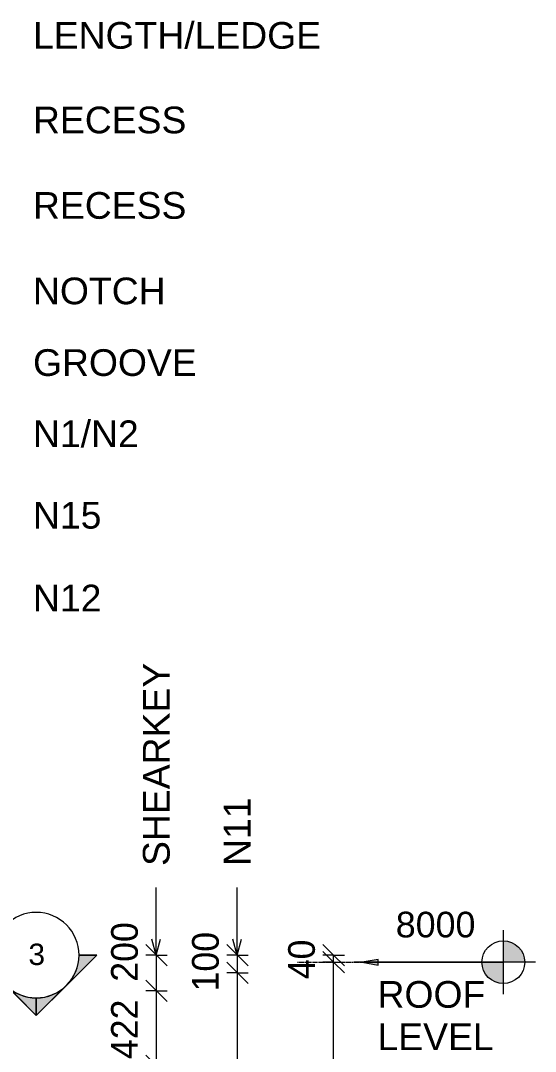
# Model space of a CAD drawing. Header units: millimetres. Extents: x 1002 to 19652, y -2551 to 13126.
# Drawn here: x 10408 to 13299, y 7159 to 12948 of the extents above; entities that cross this region are included whole.
import ezdxf

# ---------------------------------------------------------------- set-up
doc = ezdxf.new("R2010")
doc.units = ezdxf.units.MM
doc.linetypes.add('Hidden', pattern=[7.14, 4.76, -2.38])
for name, color, linetype, lineweight in [('A-ANNO-DIMS', 211, 'Continuous', 9), ('A-ANNO-DIMS-60', 211, 'Continuous', 9), ('A-DETL-HDLN', 90, 'Hidden', 18), ('G-ANNO-DIMS', 111, 'Continuous', 9), ('G-ANNO-SYMB', 111, 'Continuous', 9), ('G-ANNO-TEXT', 231, 'Continuous', 9)]:
    doc.layers.add(name, color=color, linetype=linetype, lineweight=lineweight)
doc.styles.add('Arial', font='arial.ttf', dxfattribs={"height": 120})
doc.styles.add('Arial_1', font='arial.ttf', dxfattribs={"height": 150})
doc.styles.add('Arial_2', font='arial.ttf', dxfattribs={"height": 144})
doc.styles.add('Nirmala UI Semilight', font='NirmalaS.ttf', dxfattribs={"height": 150})
doc.dimstyles.new('Arrow_Filled_-_2_5_NI_UI', dxfattribs={"dimscale": 304.8, "dimtxt": 157.104592, "dimasz": 0.393701, "dimexe": 0.19685, "dimexo": 0.0625, "dimgap": 0.19685, "dimtad": 1, "dimdec": 4, "dimzin": 0, "dimdsep": 46, "dimtxsty": 'Nirmala UI Semilight', "dimblk1": 'OBLIQUE', "dimblk2": 'OBLIQUE', "dimsah": 1, "dimcen": 0.09, "dimazin": 0, "dimtfac": 1, "dimtdec": 4, "dimtix": 1, "dimtmove": 2, "dimatfit": 3, "dimfxl": 0.19685, "dimfxlon": 1, "dimtvp": 1, "dimtolj": 1, "dimtzin": 0, "dimarcsym": 2})
doc.dimstyles.new('Arrow_Filled_-_2_5_NI_UI_1', dxfattribs={"dimscale": 304.8, "dimtxt": 157.104592, "dimasz": 0.393701, "dimexe": 0.19685, "dimexo": 0.0625, "dimgap": 0.19685, "dimtad": 1, "dimdec": 4, "dimzin": 0, "dimdsep": 46, "dimtxsty": 'Nirmala UI Semilight', "dimblk1": 'OBLIQUE', "dimblk2": 'OBLIQUE', "dimsah": 1, "dimcen": 0.09, "dimazin": 0, "dimtfac": 1, "dimtdec": 4, "dimtix": 1, "dimtmove": 0, "dimatfit": 3, "dimfxl": 0.19685, "dimfxlon": 1, "dimtvp": 1, "dimtolj": 1, "dimtzin": 0, "dimarcsym": 2})

# ---------------------------------------------------------------- blocks, each defined once
blk = doc.blocks.new('DIMBLOCK16-Elevation Front')
at = {"layer": 'A-ANNO-DIMS-60'}
for p, q in [((11171.6, 7500), (11111.6, 7560)), ((11171.6, 7500), (11111.6, 7500)), ((11171.6, 7077.5), (11171.6, 7500)), ((11171.6, 7500), (11231.6, 7440)), ((11171.6, 7500), (11231.6, 7500)), ((11171.6, 7077.5), (11111.6, 7137.5)), ((11171.6, 7077.5), (11111.6, 7077.5)), ((11171.6, 7077.5), (11231.6, 7017.5)), ((11171.6, 7077.5), (11231.6, 7077.5))]:
    blk.add_line(p, q, dxfattribs=at)
at = {"layer": 'A-ANNO-DIMS-60', "color": 0, "insert": (10915.8, 7115.9), "char_height": 150, "width": 414.756, "attachment_point": 1, "rotation": 90, "line_spacing_factor": 1.142579, "style": 'Nirmala UI Semilight'}
blk.add_mtext('422', dxfattribs=at)
blk = doc.blocks.new('_Oblique')
at = {"color": 0, "linetype": 'ByBlock', "lineweight": -2}
blk.add_line((-0.5, -0.5), (0.5, 0.5), dxfattribs=at)
blk = doc.blocks.new('DIMBLOCK17-Elevation Front')
at = {"layer": 'A-ANNO-DIMS-60'}
for p, q in [((11171.6, 7700), (11111.6, 7760)), ((11171.6, 7700), (11111.6, 7700)), ((11171.6, 7500), (11171.6, 7700)), ((11171.6, 7700), (11231.6, 7640)), ((11171.6, 7700), (11231.6, 7700)), ((11171.6, 7500), (11111.6, 7560)), ((11171.6, 7500), (11111.6, 7500)), ((11171.6, 7500), (11231.6, 7440)), ((11171.6, 7500), (11231.6, 7500))]:
    blk.add_line(p, q, dxfattribs=at)
at = {"layer": 'A-ANNO-DIMS-60', "color": 0, "insert": (10915.8, 7550.5), "char_height": 150, "width": 411.328, "attachment_point": 1, "rotation": 90, "line_spacing_factor": 1.142579, "style": 'Nirmala UI Semilight'}
blk.add_mtext('200', dxfattribs=at)
blk = doc.blocks.new('DIMBLOCK19-Elevation Front')
at = {"layer": 'A-ANNO-DIMS-60'}
for p, q in [((11626.2, 7600), (11566.2, 7660)), ((11626.2, 7600), (11566.2, 7600)), ((11626.2, -1295), (11626.2, 7600)), ((11626.2, 7600), (11686.2, 7540)), ((11626.2, 7600), (11686.2, 7600)), ((11626.2, -1295), (11566.2, -1235)), ((11626.2, -1295), (11566.2, -1295)), ((11626.2, -1295), (11686.2, -1355)), ((11626.2, -1295), (11686.2, -1295))]:
    blk.add_line(p, q, dxfattribs=at)
at = {"layer": 'A-ANNO-DIMS-60', "color": 0, "insert": (11370.5, 2382.7), "char_height": 150, "width": 1847.55, "attachment_point": 1, "rotation": 90, "line_spacing_factor": 1.142579, "style": 'Nirmala UI Semilight'}
blk.add_mtext('T8@200mm C/C', dxfattribs=at)
blk = doc.blocks.new('DIMBLOCK20-Elevation Front')
at = {"layer": 'A-ANNO-DIMS-60'}
for p, q in [((11626.2, 7700), (11566.2, 7760)), ((11626.2, 7700), (11566.2, 7700)), ((11626.2, 7600), (11626.2, 7700)), ((11626.2, 7700), (11686.2, 7640)), ((11626.2, 7700), (11686.2, 7700)), ((11626.2, 7600), (11566.2, 7660)), ((11626.2, 7600), (11566.2, 7600)), ((11626.2, 7600), (11686.2, 7540)), ((11626.2, 7600), (11686.2, 7600))]:
    blk.add_line(p, q, dxfattribs=at)
at = {"layer": 'A-ANNO-DIMS-60', "color": 0, "insert": (11370.5, 7495.8), "char_height": 150, "width": 370.196, "attachment_point": 1, "rotation": 90, "line_spacing_factor": 1.142579, "style": 'Nirmala UI Semilight'}
blk.add_mtext('100', dxfattribs=at)
blk = doc.blocks.new('Detail View - M_Section Head - Filled SHOP DWG-1002450-Elevation Front')
at = {"layer": 'G-ANNO-SYMB'}
h = blk.add_hatch(color=256, dxfattribs=at)
edge = h.paths.add_edge_path()
edge.add_line((10156.1, -435.2), (10255.6, -435.2))
edge.add_arc((10495.6, -435.2), 240, 180, 225)
edge.add_line((10325.8, -604.9), (10156.1, -435.2))
h = blk.add_hatch(color=256, dxfattribs=at)
edge = h.paths.add_edge_path()
edge.add_line((10835, -435.2), (10665.3, -604.9))
edge.add_arc((10495.6, -435.2), 240, 315, 360)
edge.add_line((10735.6, -435.2), (10835, -435.2))
h = blk.add_hatch(color=256, dxfattribs=at)
edge = h.paths.add_edge_path()
edge.add_line((10495.6, -774.6), (10325.8, -604.9))
edge.add_arc((10495.6, -435.2), 240, 225, 270)
edge.add_line((10495.6, -675.2), (10495.6, -774.6))
h = blk.add_hatch(color=256, dxfattribs=at)
edge = h.paths.add_edge_path()
edge.add_line((10495.6, -774.6), (10495.6, -675.2))
edge.add_arc((10495.6, -435.2), 240, 270, 315)
edge.add_line((10665.3, -604.9), (10495.6, -774.6))
for p, q in [((10495.6, -774.6), (10156.1, -435.2)), ((10255.6, -435.2), (10156.1, -435.2)), ((10156.1, -435.2), (10325.8, -604.9)), ((10255.6, -435.2), (10156.1, -435.2)), ((10495.6, -774.6), (10835, -435.2)), ((10665.3, -604.9), (10835, -435.2)), ((10735.6, -435.2), (10835, -435.2)), ((10835, -435.2), (10735.6, -435.2)), ((10325.8, -604.9), (10495.6, -774.6)), ((10495.6, -774.6), (10665.3, -604.9)), ((10495.6, -675.2), (10495.6, -774.6)), ((10495.6, -774.6), (10495.6, -675.2))]:
    blk.add_line(p, q, dxfattribs=at)
for start, end in [(360, 180), (180, 360), (180, 225), (315, 0), (225, 270), (270, 315)]:
    blk.add_arc((10495.6, -435.2), 240, start, end, dxfattribs=at)
blk = doc.blocks.new('Spot Elevations - M_Spot Elevation - Target Filled-10609-Elevation Front')
at = {"layer": 'G-ANNO-DIMS'}
h = blk.add_hatch(color=256, dxfattribs=at)
edge = h.paths.add_edge_path()
edge.add_line((13119.4, 7660), (13239.4, 7660))
edge.add_arc((13119.4, 7660), 120, 0, 90)
edge.add_line((13119.4, 7780), (13119.4, 7660))
h = blk.add_hatch(color=256, dxfattribs=at)
edge = h.paths.add_edge_path()
edge.add_line((13119.4, 7660), (12999.4, 7660))
edge.add_arc((13119.4, 7660), 120, 180, 270)
edge.add_line((13119.4, 7540), (13119.4, 7660))
for p, q in [((13119.4, 7480), (13119.4, 7840)), ((13299.4, 7660), (12279.4, 7660))]:
    blk.add_line(p, q, dxfattribs=at)
blk.add_circle((13119.4, 7660), 120, dxfattribs=at)
blk = doc.blocks.new('DIMBLOCK88-Elevation Front')
at = {"layer": 'A-ANNO-DIMS-60'}
for p, q in [((12166.2, 7660), (12106.2, 7720)), ((12166.2, 7660), (12106.2, 7660)), ((12166.2, 3660), (12166.2, 7660)), ((12166.2, 7660), (12226.2, 7600)), ((12166.2, 7660), (12226.2, 7660)), ((12166.2, 3660), (12106.2, 3720)), ((12166.2, 3660), (12106.2, 3660)), ((12166.2, 3660), (12226.2, 3600)), ((12166.2, 3660), (12226.2, 3660))]:
    blk.add_line(p, q, dxfattribs=at)
at = {"layer": 'A-ANNO-DIMS-60', "color": 0, "insert": (11910.5, 5430.1), "char_height": 150, "width": 551.866, "attachment_point": 1, "rotation": 90, "line_spacing_factor": 1.142579, "style": 'Nirmala UI Semilight'}
blk.add_mtext('4000', dxfattribs=at)
blk = doc.blocks.new('DIMBLOCK89-Elevation Front')
at = {"layer": 'A-ANNO-DIMS-60'}
for p, q in [((12166.2, 7700), (12106.2, 7760)), ((12166.2, 7660), (12106.2, 7720)), ((12166.2, 7700), (12106.2, 7700)), ((12166.2, 7660), (12166.2, 7700)), ((12166.2, 7700), (12226.2, 7640)), ((12166.2, 7700), (12226.2, 7700)), ((12166.2, 7660), (12106.2, 7660)), ((12166.2, 7660), (12226.2, 7600)), ((12166.2, 7660), (12226.2, 7660))]:
    blk.add_line(p, q, dxfattribs=at)
at = {"layer": 'A-ANNO-DIMS-60', "color": 0, "insert": (11910.5, 7564.3), "char_height": 150, "width": 277.647, "attachment_point": 1, "rotation": 90, "line_spacing_factor": 1.142579, "style": 'Nirmala UI Semilight'}
blk.add_mtext('40', dxfattribs=at)

msp = doc.modelspace()

# ---------------------------------------------------------------- hatches: boundary and pattern name
at = {"layer": 'G-ANNO-DIMS'}
msp.add_hatch(color=256, dxfattribs=at).paths.add_polyline_path([(12326.40781, 7660.00692), (12416.40781, 7644.13749), (12416.40781, 7675.87634)])

# ---------------------------------------------------------------- linework, layer by layer
at = {"layer": 'A-DETL-HDLN'}
msp.add_line((11962.56745, 7660.00692), (12782.56745, 7660.00692), dxfattribs=at)
at = {"layer": 'G-ANNO-DIMS'}
for p, q in [((12416.40781, 7675.87634), (12326.40781, 7660.00692)), ((12326.40781, 7660.00692), (12416.40781, 7644.13749)), ((12326.40781, 7660.00692), (12582.52376, 7660.00692)), ((12416.40781, 7644.13749), (12416.40781, 7675.87634)), ((12582.52376, 7660.00692), (13119.44428, 7660.00692))]:
    msp.add_line(p, q, dxfattribs=at)
at = {"layer": 'G-ANNO-TEXT', "color": 7}
for p, q in [((11169.61888, 7699.75661), (11169.61888, 8080.80279)), ((11624.11498, 7699.75661), (11624.11498, 8080.80279)), ((11169.61888, 7699.75661), (11145.50345, 7789.75661)), ((11169.61888, 7699.75661), (11193.73431, 7789.75661)), ((11624.11498, 7699.75661), (11599.99955, 7789.75661)), ((11624.11498, 7699.75661), (11648.23041, 7789.75661))]:
    msp.add_line(p, q, dxfattribs=at)

# ---------------------------------------------------------------- block references
at = {"layer": 'G-ANNO-DIMS'}
msp.add_blockref('Spot Elevations - M_Spot Elevation - Target Filled-10609-Elevation Front', (0, 0), dxfattribs=at)
at = {"layer": 'G-ANNO-SYMB'}
msp.add_blockref('Detail View - M_Section Head - Filled SHOP DWG-1002450-Elevation Front', (0, 8135.18348), dxfattribs=at)

# ---------------------------------------------------------------- texts
at = {"layer": 'G-ANNO-SYMB', "insert": (10451.52034, 7764.60062), "char_height": 120, "width": 115.443, "attachment_point": 1, "style": 'Arial'}
msp.add_mtext('3', dxfattribs=at)
at = {"layer": 'G-ANNO-TEXT', "color": 7, "char_height": 150, "attachment_point": 1, "style": 'Arial_1'}
for s, insert, width in [('LENGTH/LEDGE', (10477.13596, 12940.43619), 1957.720875), ('RECESS', (10477.13596, 12465.43619), 1038.987), ('RECESS', (10477.13596, 11985.43619), 1038.987), ('NOTCH', (10477.13596, 11505.43619), 904.3035), ('GROOVE', (10477.13596, 11102.93619), 1111.138875), ('N1/N2', (10477.13596, 10702.93619), 716.708625), ('N15', (10477.13596, 10245.43619), 461.772), ('N12', (10477.13596, 9780.43619), 461.772), ('ROOF ', (12412.55617, 7554.5597), 803.290875), ('LEVEL', (12412.55617, 7316.4347), 784.050375)]:
    msp.add_mtext(s, dxfattribs=dict(at, insert=insert, width=width))
at = {"layer": 'G-ANNO-TEXT', "color": 7, "char_height": 150, "attachment_point": 1, "rotation": 90, "style": 'Arial_1'}
for s, insert, width in [('SHEARKEY', (11094.61888, 8200.80279), 1375.69575), ('N11', (11549.11498, 8200.80279), 461.772)]:
    msp.add_mtext(s, dxfattribs=dict(at, insert=insert, width=width))

# ---------------------------------------------------------------- dimensions: what is measured, and where the dimension line sits
at = {"layer": 'A-ANNO-DIMS'}
dim = msp.add_linear_dim(base=(11171.55185, 7700), p1=(11111.55185, 7500), p2=(11111.55185, 7700), angle=90, dimstyle='Arrow_Filled_-_2_5_NI_UI', override={"dimpost": '<>', "dimfxl": 200}, dxfattribs=at)
dim.commit()
dim.dimension.update_dxf_attribs({"geometry": 'DIMBLOCK17-Elevation Front', "text_midpoint": (11015.84869, 7756.17036), "dimtype": 160, "text_rotation": 90})
for base, p1, p2, override, picture, middle in [((11626.23804, 7700), (11566.23804, 7600), (11566.23804, 7700), {"dimpost": '<>', "dimfxl": 100}, 'DIMBLOCK20-Elevation Front', (11488.30917, 7650)), ((12166.23804, 7700), (12106.23804, 7660.00692), (12106.23804, 7700), {"dimpost": '<>', "dimfxl": 39.993084}, 'DIMBLOCK89-Elevation Front', (12028.72758, 7680.00346)), ((12166.23804, 7660.00692), (12106.23804, 3660.00692), (12106.23804, 7660.00692), {"dimpost": '<>', "dimfxl": 4000}, 'DIMBLOCK88-Elevation Front', (12028.72758, 5660.00692)), ((11171.55185, 7500), (11111.55185, 7077.50781), (11111.55185, 7500), {"dimpost": '<>', "dimfxl": 422.492188}, 'DIMBLOCK16-Elevation Front', (11035.29662, 7288.75391))]:
    dim = msp.add_linear_dim(base=base, p1=p1, p2=p2, angle=90, dimstyle='Arrow_Filled_-_2_5_NI_UI_1', override=override, dxfattribs=at)
    dim.commit()
    dim.dimension.update_dxf_attribs({"geometry": picture, "text_midpoint": middle})
dim = msp.add_linear_dim(base=(11626.23804, 7600), p1=(11566.23804, -1295), p2=(11566.23804, 7600), angle=90, text='T8@200mm C/C', dimstyle='Arrow_Filled_-_2_5_NI_UI_1', override={"dimpost": '<>', "dimfxl": 8895}, dxfattribs=at)
dim.commit()
dim.dimension.update_dxf_attribs({"geometry": 'DIMBLOCK19-Elevation Front', "text_midpoint": (11477.53511, 3152.5)})

# ---------------------------------------------------------------- next in the draw order: texts
at = {"layer": 'G-ANNO-DIMS', "insert": (12515.13323, 7943.73279), "char_height": 144, "width": 535.9465296, "attachment_point": 1, "line_spacing_factor": 0.941778, "style": 'Arial_2', "bg_fill": 3, "box_fill_scale": 0, "bg_fill_color": 256, "bg_fill_true_color": 3254780160, "bg_fill_transparency": 256}
msp.add_mtext('8000', dxfattribs=at)

doc.saveas('drawing.dxf')
